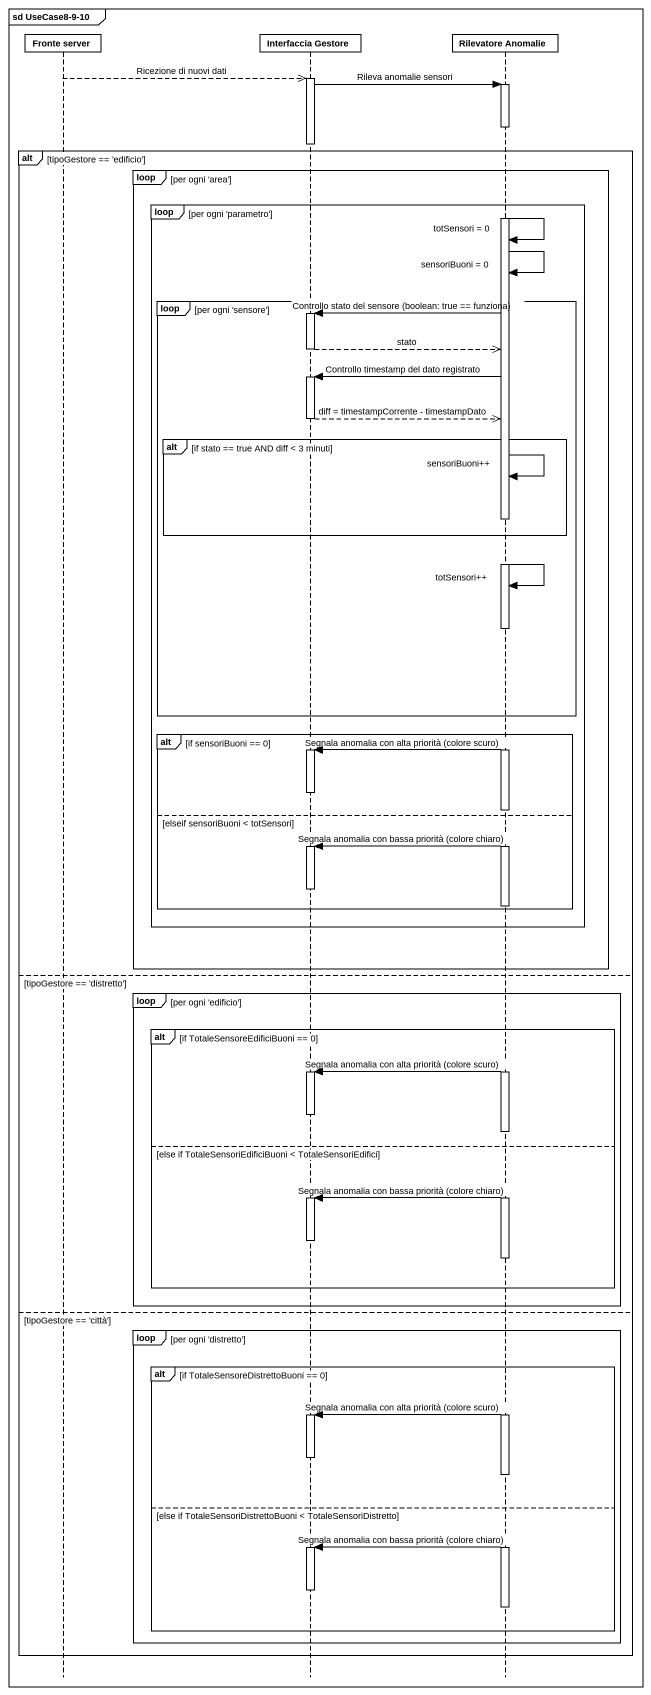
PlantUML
@startuml
mainframe sd UseCase8-9-10
hide footbox
participant "Fronte server" as Fronte_server
participant "Interfaccia Gestore" as Interfaccia_Gestore
participant "Rilevatore Anomalie" as Rilevatore_Anomalie

Fronte_server -->> Interfaccia_Gestore : Ricezione di nuovi dati
activate Interfaccia_Gestore
Interfaccia_Gestore -> Rilevatore_Anomalie : Rileva anomalie sensori
activate Rilevatore_Anomalie
deactivate Interfaccia_Gestore
alt tipoGestore == 'edificio'
  loop per ogni 'area'
    loop per ogni 'parametro'
      Rilevatore_Anomalie -> Rilevatore_Anomalie : totSensori = 0
      Rilevatore_Anomalie -> Rilevatore_Anomalie : sensoriBuoni = 0
      loop per ogni 'sensore'
        Rilevatore_Anomalie -> Interfaccia_Gestore : Controllo stato del sensore (boolean: true == funziona)
        activate Interfaccia_Gestore
        Interfaccia_Gestore -->> Rilevatore_Anomalie : stato
        deactivate Interfaccia_Gestore
        Rilevatore_Anomalie -> Interfaccia_Gestore : Controllo timestamp del dato registrato
        activate Interfaccia_Gestore
        Interfaccia_Gestore -->> Rilevatore_Anomalie : diff = timestampCorrente - timestampDato
        deactivate Interfaccia_Gestore
        alt if stato == true AND diff < 3 minuti
          Rilevatore_Anomalie -> Rilevatore_Anomalie : sensoriBuoni++
        end
        Rilevatore_Anomalie -> Rilevatore_Anomalie : totSensori++
      end
      alt if sensoriBuoni == 0
        Rilevatore_Anomalie -> Interfaccia_Gestore : Segnala anomalia con alta priorità (colore scuro)
        activate Interfaccia_Gestore
        deactivate Interfaccia_Gestore
      else elseif sensoriBuoni < totSensori
        Rilevatore_Anomalie -> Interfaccia_Gestore : Segnala anomalia con bassa priorità (colore chiaro)
        activate Interfaccia_Gestore
        deactivate Interfaccia_Gestore
      end
    end
  end
else tipoGestore == 'distretto'
  loop per ogni 'edificio'
    alt if TotaleSensoreEdificiBuoni == 0
      Rilevatore_Anomalie -> Interfaccia_Gestore : Segnala anomalia con alta priorità (colore scuro)
      activate Interfaccia_Gestore
      deactivate Interfaccia_Gestore
    else else if TotaleSensoriEdificiBuoni < TotaleSensoriEdifici
      Rilevatore_Anomalie -> Interfaccia_Gestore : Segnala anomalia con bassa priorità (colore chiaro)
      activate Interfaccia_Gestore
      deactivate Interfaccia_Gestore
    end
  end
else tipoGestore == 'città'
  loop per ogni 'distretto'
    alt if TotaleSensoreDistrettoBuoni == 0
      Rilevatore_Anomalie -> Interfaccia_Gestore : Segnala anomalia con alta priorità (colore scuro)
      activate Interfaccia_Gestore
      deactivate Interfaccia_Gestore
    else else if TotaleSensoriDistrettoBuoni < TotaleSensoriDistretto
      Rilevatore_Anomalie -> Interfaccia_Gestore : Segnala anomalia con bassa priorità (colore chiaro)
      activate Interfaccia_Gestore
      deactivate Interfaccia_Gestore
      deactivate Rilevatore_Anomalie
    end
  end
end
@enduml
